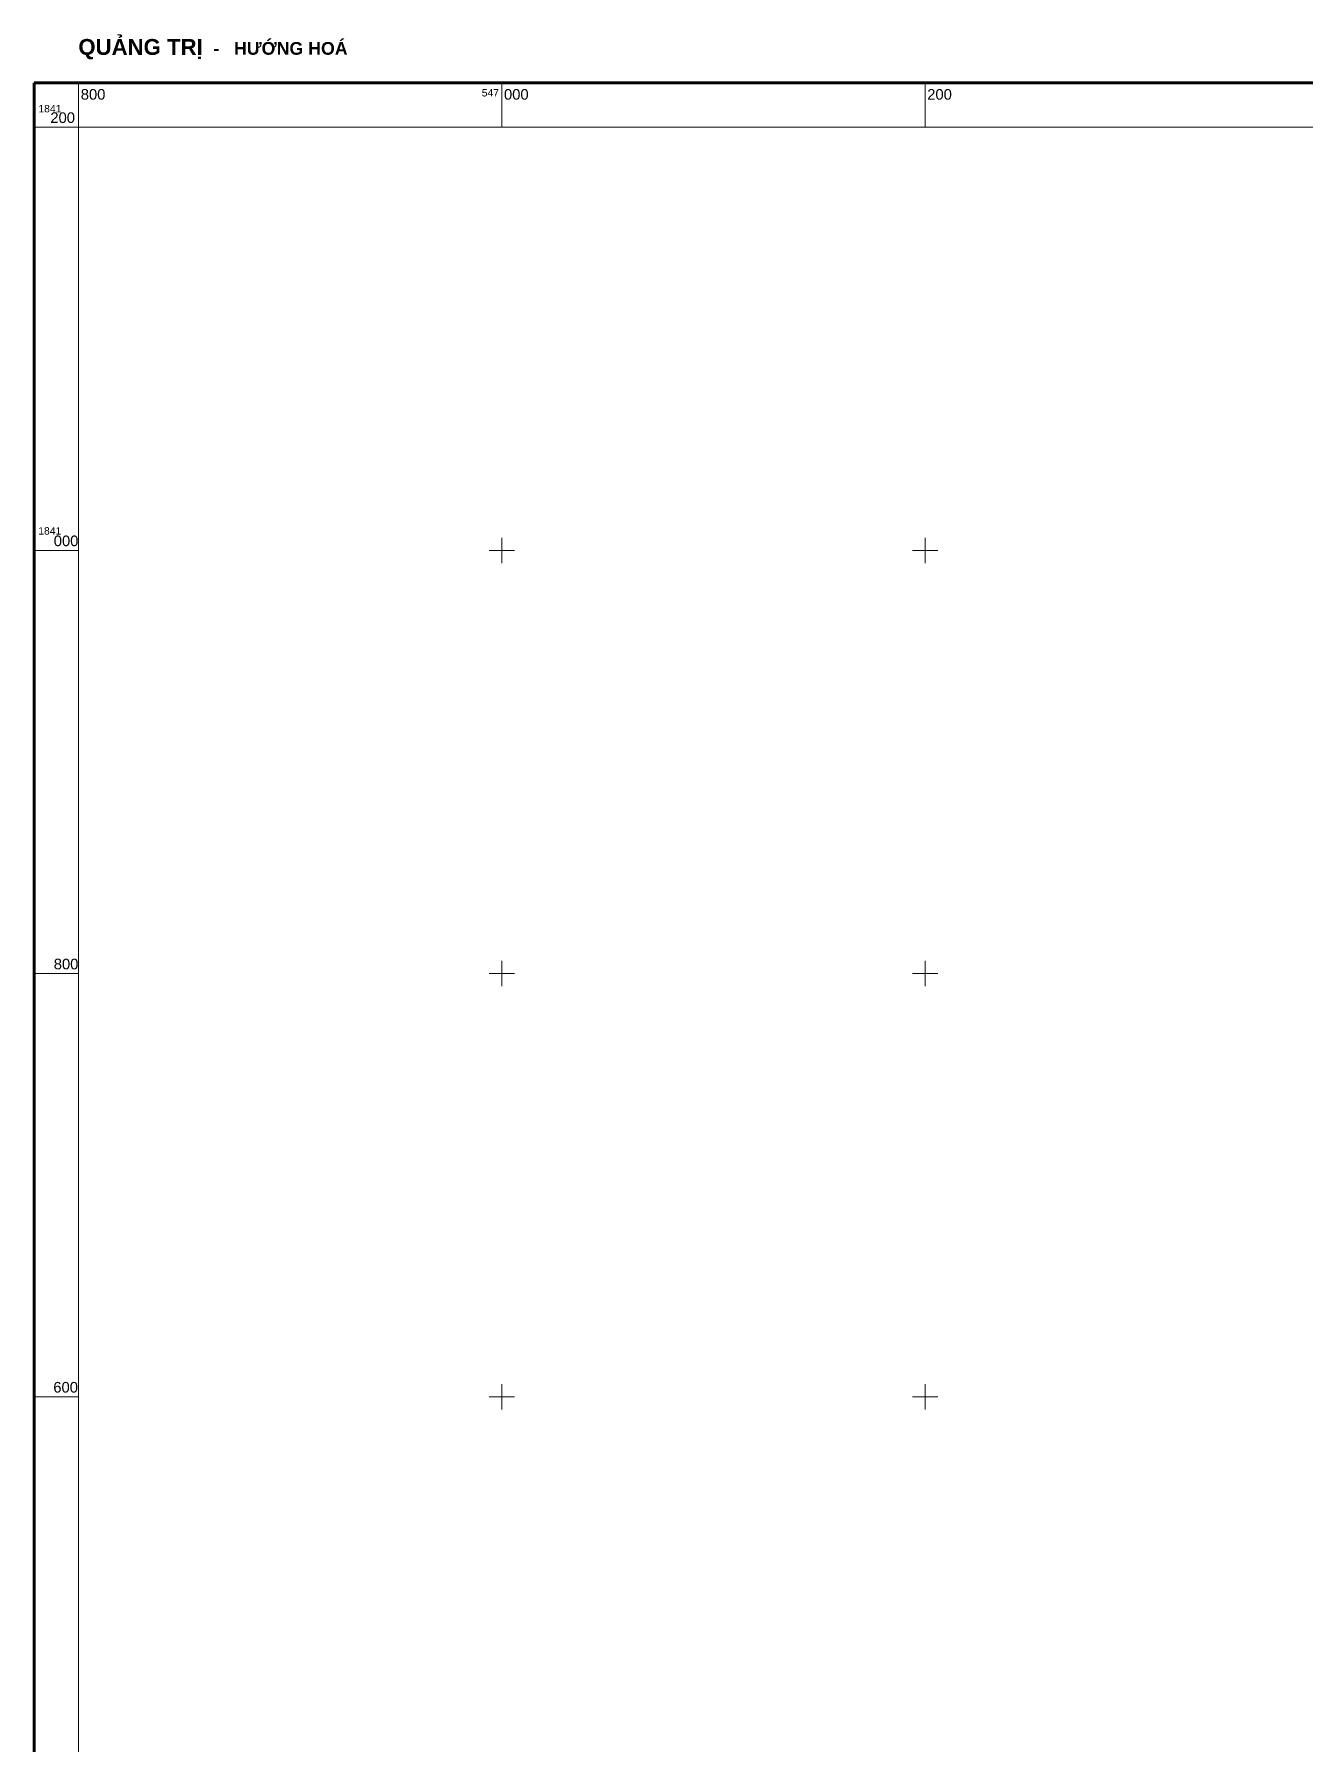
# Model space of a CAD drawing. Header units: metres. Extents: x 546779 to 548236, y 1839578 to 1841294.
# Drawn here: x 546779 to 547379, y 1840436 to 1841244 of the extents above; entities that cross this region are included whole.
import ezdxf
from ezdxf.enums import TextEntityAlignment as Align

# ---------------------------------------------------------------- set-up
doc = ezdxf.new("R2010")
doc.units = ezdxf.units.M
doc.header["$MEASUREMENT"] = 0
for name, color, linetype, lineweight in [('Level 56', 7, 'Continuous', 0), ('Level 60', 7, 'Continuous', 0), ('Level 61', 7, 'Continuous', 0)]:
    doc.layers.add(name, color=color, linetype=linetype, lineweight=lineweight)
doc.styles.add('Style-VHarial', font='VHarial.shx')
doc.styles.add('Style-VHarialb', font='VHarialb.shx')

msp = doc.modelspace()

# ---------------------------------------------------------------- linework, layer by layer
at = {"layer": 'Level 60', "color": 7, "linetype": 'Continuous', "lineweight": 0, "flags": 128}
for points in [[(546800, 1841200), (546800, 1841221)], [(547000, 1841200), (547000, 1841221)], [(547200, 1841200), (547200, 1841221)], [(546800, 1841200), (546779, 1841200)], [(546800, 1841000), (546779, 1841000)], [(546994, 1841000), (547006, 1841000)], [(547000, 1840994), (547000, 1841006)], [(547194, 1841000), (547206, 1841000)], [(547200, 1840994), (547200, 1841006)], [(547000, 1840794), (547000, 1840806)], [(547200, 1840794), (547200, 1840806)], [(546800, 1840800), (546779, 1840800)], [(546994, 1840800), (547006, 1840800)], [(547194, 1840800), (547206, 1840800)], [(547000, 1840594), (547000, 1840606)], [(547200, 1840594), (547200, 1840606)], [(546800, 1840600), (546779, 1840600)], [(546994, 1840600), (547006, 1840600)], [(547194, 1840600), (547206, 1840600)]]:
    msp.add_lwpolyline(points, dxfattribs=at)
msp.add_lwpolyline([(546800, 1841200), (548200, 1841200), (548200, 1839800), (546800, 1839800), (546800, 1841200)], close=True, dxfattribs=at)
at = {"layer": 'Level 61', "color": 7, "linetype": 'Continuous', "lineweight": 140, "flags": 128}
msp.add_lwpolyline([(546779, 1841221), (548221, 1841221), (548221, 1839779), (546779, 1839779), (546779, 1841221)], close=True, dxfattribs=at)

# ---------------------------------------------------------------- texts
at = {"layer": 'Level 56', "color": 7, "linetype": 'Continuous', "lineweight": 0, "style": 'Style-VHarial'}
for s, p in [('800', (546801, 1841218)), ('000', (547001, 1841218)), ('200', (547201, 1841218))]:
    msp.add_text(s, height=5, dxfattribs=at).set_placement(p, align=Align.TOP_LEFT)
msp.add_text('547', height=3.5, dxfattribs=at).set_placement((546998.65, 1841218), align=Align.TOP_RIGHT)
for s, height, p in [('1841', 3.5, (546781, 1841207)), ('1841', 3.5, (546780.93, 1841007.46)), ('000', 5, (546788.24, 1841002)), ('800', 5, (546788.24, 1840802)), ('600', 5, (546788.03, 1840602))]:
    msp.add_text(s, height=height, dxfattribs=at).set_placement(p)
msp.add_text('200', height=5, dxfattribs=at).set_placement((546798.28, 1841202), align=Align.RIGHT)
at = {"layer": 'Level 61', "color": 7, "linetype": 'Continuous', "lineweight": 0, "style": 'Style-VHarialb'}
for s, height, p in [('qu¶ng trÞ', 7.5, (546799.86, 1841234.17)), (' -   H\xadíng Ho¸', 6, (546861.32, 1841234.23))]:
    msp.add_text(s, height=height, dxfattribs=at).set_placement(p)

doc.saveas('drawing.dxf')
